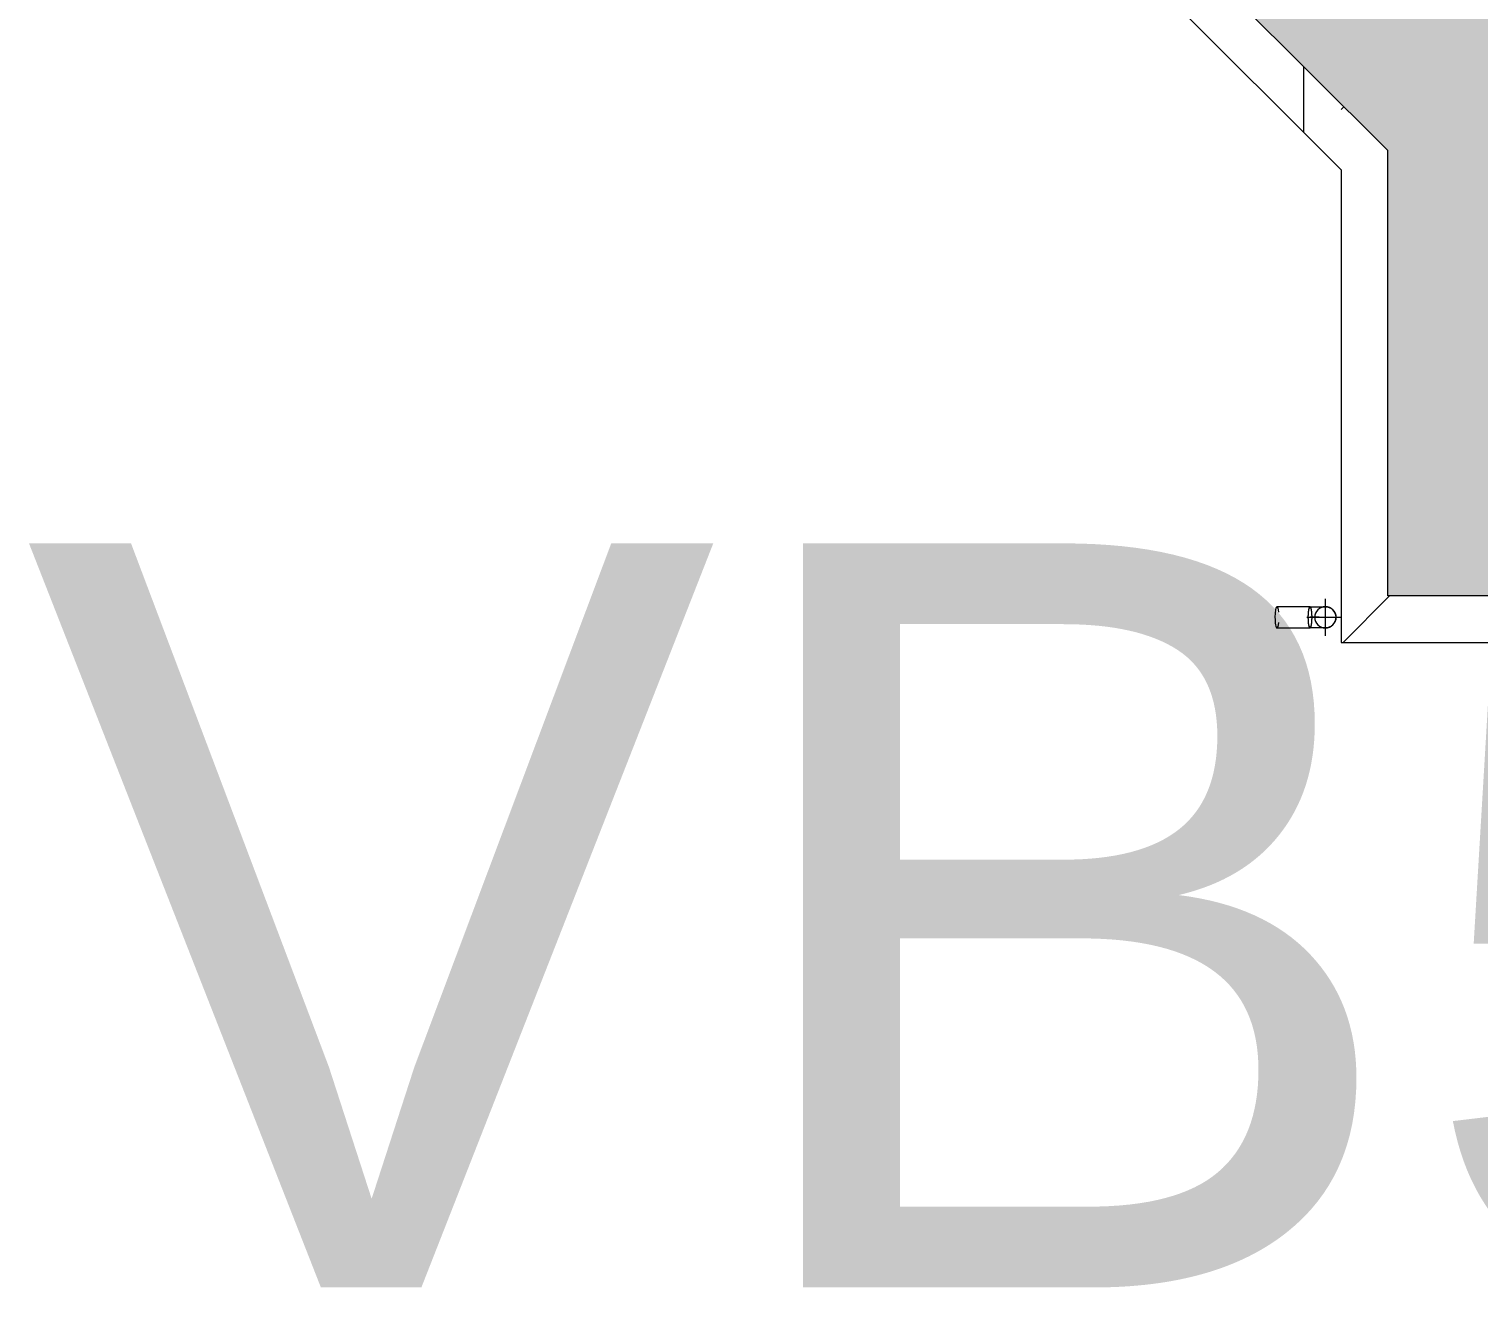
# Model space of a CAD drawing. Header units: millimetres. Extents: x 46521 to 262603, y -45352 to 20466.
# Drawn here: x 172608 to 180401, y -27224 to -20402 of the extents above; entities that cross this region are included whole.
import ezdxf

# ---------------------------------------------------------------- set-up
doc = ezdxf.new("R2010")
doc.units = ezdxf.units.MM
for name, color, linetype, lineweight in [('A-DETL-GENF', 92, 'Continuous', 13), ('A-DETL-THIN', 151, 'Continuous', 13), ('A-WALL', 113, 'Continuous', 13), ('A-WALL-PATT', 111, 'Continuous', 9), ('G-ANNO-TEXT', 231, 'Continuous', 9), ('P-PIPE', 3, 'Continuous', 13), ('P-PIPE-CNTR', 3, 'Continuous', 9)]:
    doc.layers.add(name, color=color, linetype=linetype, lineweight=lineweight)
doc.styles.add('Arial_4', font='arial.ttf', dxfattribs={"height": 4000})
pattern_1 = [(45, (128653, 0), (-7184.2, 7184.2), []), (45, (131527, -3e-12), (-7184.2, 7184.2), []), (45, (137274, -7e-12), (-4310.5, 10057.9), [4064, -2032, 67.06, -1964.94])]

# ---------------------------------------------------------------- blocks, each defined once
blk = doc.blocks.new('Koleno_ slitinová ocel - Standardní-1479841-Mapka _ závislý 15')
at = {"layer": 'P-PIPE', "color": 41, "lineweight": 9, "flags": 128}
for points in [[(50839.2, -23507.6), (50843.2, -23507.6), (50847.1, -23507.6), (50851, -23507.6), (50854.9, -23507.6), (50858.7, -23507.6), (50862.4, -23507.6), (50866.1, -23507.6), (50869.7, -23507.6), (50873.2, -23507.6), (50876.7, -23507.6), (50880, -23507.6), (50883.2, -23507.6), (50886.4, -23507.6), (50889.4, -23507.6), (50892.3, -23507.6), (50895.1, -23507.6), (50897.8, -23507.6), (50900.4, -23507.6), (50902.8, -23507.6), (50905.1, -23507.6), (50907.3, -23507.6), (50909.3, -23507.6), (50911.2, -23507.6), (50912.9, -23507.6), (50914.5, -23507.6), (50915.9, -23507.6), (50917.2, -23507.6), (50918.3, -23507.6), (50919.3, -23507.6), (50920.1, -23507.6), (50920.8, -23507.6), (50921.2, -23507.6), (50921.6, -23507.6), (50921.7, -23507.6)], [(50921.7, -23507.6), (50924, -23507.7), (50926.3, -23507.8), (50928.6, -23508), (50930.8, -23508.3), (50933.1, -23508.8), (50935.3, -23509.3), (50937.5, -23509.8), (50939.7, -23510.5), (50941.9, -23511.3), (50944, -23512.1), (50946.1, -23513.1), (50948.1, -23514.1), (50950.1, -23515.2)], [(50959.4, -23521.8), (50961.1, -23523.3), (50962.7, -23525), (50964.3, -23526.6), (50965.8, -23528.4), (50967.2, -23530.1), (50968.6, -23532), (50969.8, -23533.9), (50971, -23535.8), (50972.1, -23537.8), (50973.2, -23539.9), (50974.1, -23541.9), (50975, -23544.1), (50975.8, -23546.2), (50976.5, -23548.4), (50977.1, -23550.6), (50977.6, -23552.8), (50978.1, -23555.1), (50978.4, -23557.3), (50978.7, -23559.6), (50978.8, -23561.9), (50978.9, -23564.2), (50978.9, -23564.8)], [(50964.7, -23602.5), (50963.2, -23604.1), (50961.6, -23605.8), (50959.9, -23607.3), (50958.1, -23608.8), (50956.4, -23610.2), (50954.5, -23611.6), (50952.6, -23612.9), (50950.7, -23614.1), (50948.7, -23615.2), (50946.6, -23616.2), (50944.6, -23617.2), (50942.4, -23618), (50940.3, -23618.8), (50938.1, -23619.5), (50935.9, -23620.1), (50933.7, -23620.7), (50931.5, -23621.1), (50929.2, -23621.4), (50926.9, -23621.7), (50924.6, -23621.8), (50922.4, -23621.9), (50921.7, -23621.9)], [(50978.9, -23564.8), (50978.8, -23567.1), (50978.7, -23569.3), (50978.5, -23571.6), (50978.2, -23573.9), (50977.7, -23576.1), (50977.2, -23578.4), (50976.7, -23580.6), (50976, -23582.7), (50975.2, -23584.9), (50974.4, -23587), (50973.4, -23589.1), (50972.4, -23591.2), (50971.3, -23593.2)], [(50921.7, -23621.9), (50921.7, -23621.9), (50921.4, -23621.9), (50921, -23621.9), (50920.4, -23621.9), (50919.7, -23621.9), (50918.8, -23621.9), (50917.8, -23621.9), (50916.6, -23621.9), (50915.2, -23621.9), (50913.7, -23621.9), (50912, -23621.9), (50910.2, -23621.9), (50908.3, -23621.9), (50906.2, -23621.9), (50903.9, -23621.9), (50901.6, -23621.9), (50899, -23621.9), (50896.4, -23621.9), (50893.7, -23621.9), (50890.8, -23621.9), (50887.8, -23621.9), (50884.7, -23621.9), (50881.5, -23621.9), (50878.2, -23621.9), (50874.8, -23621.9), (50871.4, -23621.9), (50867.8, -23621.9), (50864.2, -23621.9), (50860.5, -23621.9), (50856.7, -23621.9), (50852.9, -23621.9), (50849, -23621.9), (50845.1, -23621.9), (50841.1, -23621.9), (50839.2, -23621.9)]]:
    blk.add_lwpolyline(points, dxfattribs=at)
at = {"layer": 'P-PIPE', "color": 41, "lineweight": 9}
for radius, start, end in [(57.1, 135, 180), (57.1, 60, 120), (57.2, 0, 45), (57.1, 180, 225), (57.2, 240, 315), (57.2, 330, 0)]:
    blk.add_arc((50921.7, -23564.8), radius, start, end, dxfattribs=at)
for major_axis, start_param, end_param in [((0, 57.2), 4.712389, 7.853982), ((0, 57.1), 1.570796, 4.712389)]:
    blk.add_ellipse((50839.2, -23564.8), major_axis=major_axis, ratio=0.190809, start_param=start_param, end_param=end_param, dxfattribs=at)

msp = doc.modelspace()

# ---------------------------------------------------------------- hatches: boundary and pattern name
at = {"layer": 'A-DETL-GENF', "lineweight": 9}
h = msp.add_hatch(color=151, dxfattribs=at)
h.paths.add_polyline_path([(204637.1, -23536.6), (206251.5, -23527.4), (206251.5, -23436.6), (204197.3, -23436.2), (204148, -23330.6), (203420.3, -23153.7), (204480.3, -22659.4), (203752.6, -22482.5), (203703.2, -22376.5), (201990.3, -22376.5), (201990.3, -23531.5), (203429.2, -23536.6)])
h.paths.add_polyline_path([(179909.9, -23449.3), (180539.9, -23449.3), (180539.9, -23374.3), (181439.9, -23379.3), (181439.9, -23449.3), (182144.6, -23449.3), (182129.6, -23165.8), (182114.6, -23165.8), (182129.6, -22265.8), (182144.6, -22250.8), (182144.6, -21375.2), (181924.6, -21375.2), (181924.6, -21125.2), (182144.6, -21125.2), (182144.6, -19774.5), (181894.6, -19774.5), (181894.6, -19524.5), (182142.9, -19524.5), (182109.1, -18123.5), (182067.1, -17411.6), (181278.2, -17441.1), (181275.3, -17443.5), (180378.1, -17434), (180375.4, -17426.4), (179498.2, -17456.6), (179495.4, -17459), (178598.2, -17454), (178595.4, -17441.9), (177400.6, -17455.7), (177400.6, -19579.6), (178433.6, -19579.6), (179909.9, -21056), (179909.9, -23379.3)])
h.paths.add_polyline_path([(182770, -21565.8), (182770, -19113.6), (182394.6, -19113.6), (182400.6, -21565.8)])
h.paths.add_polyline_path([(182970, -21565.8), (182986.6, -21565.8), (182970, -21529.8)])
h.paths.add_polyline_path([(223103.1, -20315.3), (224792.8, -20315.3), (224792.8, -17927.7), (220167.6, -17927.7), (220167.6, -19075.3), (223137.6, -19075.3), (223137.6, -19175.3), (222541.8, -19175.7), (222597.7, -19295.7), (223117.4, -19422), (223117.4, -19639.8), (222232.4, -20061.1), (223047, -20259.1), (223073.2, -20315.3)])
h.paths.add_polyline_path([(184735.7, -20290.8), (187003.7, -20290.8), (186988.7, -20150.8), (186973.7, -20150.8), (186988.7, -19550.8), (187003.7, -19535.8), (187003.7, -19113.6), (184153.9, -19114), (184211.9, -19238.3), (185038.7, -19460.5), (184153.7, -19873.2), (184153.7, -20109.4), (184677.5, -20236.7), (184702.7, -20290.8)])
h.paths.add_polyline_path([(187013.7, -20150.8), (187103.7, -20150.8), (187095.5, -19550.8), (187013.7, -19550.8)])
h.paths.add_polyline_path([(187355.6, -18728.2), (188365.6, -18728.2), (188365.6, -18608.2), (187265.6, -18608.2), (187265.6, -18728.2), (187295.6, -18728.2)])
h.paths.add_polyline_path([(188415.6, -18528.2), (188415.6, -18431.9), (185923.6, -18442.1), (185923.6, -18478.2), (187215.6, -18478.2), (187215.6, -18528.2), (188365.6, -18528.2)])
h.paths.add_polyline_path([(194950.6, -18478.2), (194950.6, -18477.2), (195000.6, -18477.2), (195000.6, -18431.9), (194000.6, -18431.9), (194000.6, -18477.2), (194050.6, -18478.2)])
h.paths.add_polyline_path([(182252.3, -18478.2), (182419.9, -18478.2), (182419.9, -16845.8), (182400.6, -16845.8), (182400.6, -17195.8), (182312.3, -17195.8), (182377.1, -18471.8), (182323.1, -18474.6)])
h.paths.add_polyline_path([(191950.6, -18478.2), (192900.6, -18477.2), (192900.6, -18431.9), (191900.6, -18431.9), (191900.6, -18477.2), (191950.6, -18477.2)])
h.paths.add_polyline_path([(190180.6, -18478.2), (190800.6, -18477.2), (190800.6, -18431.9), (190130.6, -18431.9), (190130.6, -18477.2), (190180.6, -18477.2)])
h.paths.add_polyline_path([(197029.9, -18478.2), (197100.6, -18477.2), (197100.6, -18431.9), (196100.6, -18431.9), (196100.6, -18477.2), (196929.9, -18478.2)])
h.paths.add_polyline_path([(185041.5, -18478.2), (185673.6, -18478.2), (185673.6, -18167), (185793.6, -18167), (185793.6, -17367), (185673.6, -17367), (185665.6, -17225.4), (182669.9, -17225.4), (182669.9, -18478.2), (184153.7, -18478.2)])
h.paths.add_polyline_path([(198679.9, -18478.2), (198842.6, -18477.2), (198842.6, -18431.9), (198200.6, -18431.9), (198200.6, -18477.2), (198429.9, -18478.2)])
h.paths.add_polyline_path([(188665.6, -18478.2), (189030.6, -18477.2), (189030.6, -18431.9), (188665.6, -18431.9)])
h.paths.add_polyline_path([(200021.7, -18478.2), (200000.6, -18431.9), (199892.6, -18431.9), (199892.6, -18477.2), (200015.8, -18478.2)])
h.paths.add_polyline_path([(185873.6, -18217), (185900.6, -18217), (185893.6, -17317), (185873.6, -17317), (185873.6, -18167)])
h.paths.add_polyline_path([(204028.4, -17238.3), (206280, -17238.3), (206280, -17169.9), (206799.6, -17169.9), (206794.8, -15721.9), (204028.4, -15721.9), (204028.4, -15861.9), (203938.4, -15861.9), (203938.4, -16661.9), (204028.4, -16661.9), (204028.4, -16988)])
h.paths.add_polyline_path([(201473.8, -17238.3), (203928.4, -17238.3), (203913.4, -16661.9), (203898.4, -16661.9), (203913.4, -15861.9), (203928.4, -15846.9), (203913.4, -15721.9), (200359, -15721.9), (200366, -16250.2), (200436.4, -16251.3), (200441, -17238.3)])
h.paths.add_polyline_path([(223928, -17238.3), (225042.8, -17238.3), (225042.8, -17142.7), (223927.6, -17142.7), (223928, -17237.9), (223878, -17238.3)])
h.paths.add_polyline_path([(223626.6, -16893.3), (223176.6, -16893.3), (223176.6, -16493.3), (223625.1, -16493.3), (223625.5, -16613.4)])
h.paths.add_polyline_path([(220198.4, -17238.3), (223628, -17238.3), (223619.9, -15305.1), (220216.7, -15317.2), (220228.7, -15516.5), (220243.3, -15516.5), (220214.3, -16316.8), (220199.3, -16316.8), (220183.2, -17238.3)])
h.paths.add_polyline_path([(220067.6, -17238.3), (220083.2, -17238.3), (220116.7, -16315.1), (220189.3, -16314.8), (220189.3, -15516.2), (220113.3, -15514.9), (220114.1, -15317.2), (218784.8, -15321.8), (218782.1, -13416.8), (218872, -13416.7), (218870.9, -12616.7), (218780.9, -12616.7), (218777, -9896.8), (218866.9, -9896.7), (218865.8, -9096.7), (218775.8, -9096.7), (218772.1, -6517.4), (218862, -6517.2), (218860.9, -5717.2), (218770.9, -5717.2), (218769.5, -4804.7), (218494.8, -4819.7), (218494.8, -4834.7), (217694.8, -4819.7), (217679.8, -4804.7), (217192.1, -4804.7), (217190.9, -7500.5), (217576.8, -7493.8), (217583.7, -7893.7), (217163.8, -7904.6), (217163, -10505.4), (217571.6, -10491.1), (217585.6, -10890.9), (217135.9, -10906.6), (217157.6, -11224.8), (217163.7, -11224.8), (217149.7, -13224.8), (217129.7, -13224.8), (217149.7, -14214.8), (217155.7, -14214.8), (217141.8, -16214.8), (217121.8, -16214.8), (217141.8, -16493.3), (217584.8, -16493.3), (217584.8, -16893.3), (217120, -16893.3), (217121.8, -17238.3), (219960.1, -17238.3)])
h.paths.add_polyline_path([(216819, -17208.3), (216819.1, -17208.3), (216819.1, -17178.3)])
h.paths.add_polyline_path([(200000.6, -16301.9), (200011.6, -16301.1), (200000.6, -16301.1)])
h.paths.add_polyline_path([(200358.5, -15621.9), (204787.8, -15621.9), (204772.8, -14601.9), (204757.8, -14601.9), (204772.8, -13801.9), (204787.8, -13786.9), (204787.8, -12892.6), (200346.2, -12952.4), (200354.5, -13745.2), (200424.8, -13744.9), (200419.8, -14744.9), (200354.5, -14746.4)])
h.paths.add_polyline_path([(204887.8, -15621.9), (205347.8, -15606.9), (205347.8, -15591.9), (206247.8, -15606.9), (206262.8, -15621.9), (206794.6, -15621.9), (206790.2, -15215.3), (206668.3, -15215.7), (206673.3, -14215.6), (206790.2, -14214.6), (206783.8, -13220.3), (206662, -13219.6), (206667, -12220.7), (206783.8, -12219.6), (206780.6, -11931.2), (206362.9, -11932.5), (206361.6, -11532.5), (206781.6, -11531.2), (206774.3, -11220.3), (206655.6, -11220.7), (206660.6, -10220.7), (206777.4, -10219.7), (206771.1, -9215.3), (206649.3, -9214.7), (206654.3, -8215.7), (206771.1, -8214.7), (206760.5, -7215.3), (206642.9, -7215.7), (206647.9, -6215.7), (206764.7, -6214.7), (206760.5, -5950), (206363.9, -5950), (206363.9, -5391.9), (204887.8, -5391.9), (204887.8, -14717.2)])
h.paths.add_polyline_path([(218884.6, -15201.4), (223619.9, -15185.1), (223605.9, -14407.4), (223488.2, -14407.9), (223496.9, -12407.8), (223609, -12407.1), (223605.9, -11716.7), (218879.6, -11716.7), (218897, -12615.5), (218910.9, -12616.7), (218895.9, -13416.7), (218882, -13416.8), (218882.1, -13466.8)])
h.paths.add_polyline_path([(200395.7, -12851.7), (204787.8, -12792.6), (204772.8, -12661.9), (204757.8, -12661.9), (204772.8, -11861.9), (204787.8, -11846.9), (204787.8, -5528.2), (200745.6, -5528.2), (200745.6, -5928.2), (200363.7, -5928.2), (200387.5, -6199.9), (200389.9, -6199.9), (200374.2, -7200), (200369.6, -7201.4), (200396.8, -8199.9), (200399.2, -8199.9), (200383.5, -9200), (200378.8, -9201.4), (200406.1, -10209.9), (200408.5, -10210), (200403.5, -11209.9), (200388.1, -11210.8), (200391.5, -11534.3), (200763.7, -11534.4), (200776.7, -11921.7), (200391.5, -11935), (200393.8, -12446.3)])
h.paths.add_polyline_path([(221414.4, -11616.7), (223195.9, -11616.7), (223195.9, -10496.7), (223605.9, -10496.7), (223593.2, -10407.4), (223472.4, -10407.9), (223481.1, -8407.9), (223593.2, -8406.8), (223592.1, -8216.7), (218874.5, -8216.7), (218891.9, -9095.5), (218905.8, -9096.7), (218890.8, -9896.7), (218876.9, -9896.8), (218879.6, -11616.7), (219891, -11616.7), (219891, -11016.7), (220211, -11016.7), (220211, -11616.7)])
h.paths.add_polyline_path([(206977.5, -10219.7), (206977.5, -10219.7), (206977.3, -10175.5)])
h.paths.add_polyline_path([(206971.1, -8214.7), (206971.2, -8214.7), (206970.1, -7904.6)])
h.paths.add_polyline_path([(218874.3, -8116.7), (223182.1, -8116.7), (223182.1, -7516.7), (223589.7, -7516.7), (223581.4, -7407.5), (223460.6, -7407.9), (223469.3, -5407.9), (223581.4, -5407.2), (223578.6, -4804.7), (218869.5, -4804.7), (218887, -5716), (218900.9, -5717.2), (218885.9, -6517.2), (218872, -6517.4), (218874, -7904.6)])
h.paths.add_polyline_path([(206964.7, -6214.7), (206964.8, -6214.7), (206963.9, -5950)])
h.paths.add_polyline_path([(223577.4, -4704.7), (223578.6, -4704.7), (223577.4, -4397.9), (223448.7, -4398), (223457.4, -2397.9), (223569.5, -2397.2), (223565.8, -1904.5), (223177.5, -1906), (223175.8, -1466), (220756.1, -1497.9), (220755.1, -1503.9), (218756.1, -1495.3), (218755.1, -1483), (217608.2, -1488.9), (217609.8, -1897.4), (217199.8, -1899), (217199.8, -4704.7), (222014.1, -4704.7)])
h.paths.add_polyline_path([(223577.4, -4397.9), (223569.5, -4397.5), (223569.5, -4397.9)])
at = {"layer": 'A-WALL-PATT'}
h = msp.add_hatch(dxfattribs=at)
h.set_pattern_fill('FP_50', color=256, angle=45, style=0, pattern_type=2)
h.set_pattern_definition([(90, (128653, 0), (-10160, 8e-12), []), (90, (130685, 2032), (-10160, 8e-12), []), (90, (134749, 6096), (-10160, 4064), [4064, -2032, 67.06, -1964.94])])
h.paths.add_polyline_path([(178330, -19829.6), (179659.9, -21159.5), (179659.9, -20806), (178683.6, -19829.6)])
h = msp.add_hatch(dxfattribs=at)
h.set_pattern_fill('FP_30', color=256, angle=45, style=0, pattern_type=2)
h.set_pattern_definition(pattern_1)
h.paths.add_polyline_path([(179659.9, -23449.3), (179909.9, -23449.3), (179909.9, -21056), (179659.9, -20806), (179659.9, -21529.8)])
h = msp.add_hatch(dxfattribs=at)
h.set_pattern_fill('FP_32', color=256, angle=45, style=0, pattern_type=2)
h.set_pattern_definition(pattern_1)
h.paths.add_polyline_path([(179659.9, -23699.3), (180539.9, -23699.3), (180539.9, -23449.3), (179659.9, -23449.3)])
h.paths.add_polyline_path([(182144.6, -23699.3), (182144.6, -23449.3), (181439.9, -23449.3), (181439.9, -23699.3)])

# ---------------------------------------------------------------- linework, layer by layer
at = {"layer": 'A-DETL-THIN', "lineweight": 9}
for p, q in [((178330, -19829.6), (179659.9, -21159.5)), ((179659.9, -21159.5), (179659.9, -23699.3)), ((179659.9, -23699.3), (182144.6, -23699.3))]:
    msp.add_line(p, q, dxfattribs=at)
at = {"layer": 'A-WALL', "lineweight": 9}
for p, q in [((179909.9, -21056), (178433.6, -19579.6)), ((178330, -19829.6), (179659.9, -21159.5)), ((179909.9, -23449.3), (179909.9, -21056)), ((179659.9, -21159.5), (179659.9, -23699.3)), ((180539.9, -23449.3), (179909.9, -23449.3)), ((179659.9, -23699.3), (180539.9, -23699.3))]:
    msp.add_line(p, q, dxfattribs=at)
at = {"layer": 'P-PIPE', "color": 41, "lineweight": 9}
for p, q in [((179492.4, -23507.6), (179314.9, -23507.6)), ((179314.9, -23621.9), (179492.4, -23621.9))]:
    msp.add_line(p, q, dxfattribs=at)
for radius, start, end in [(57.2, 0, 180), (57.1, 180, 0)]:
    msp.add_arc((179574.9, -23564.8), radius, start, end, dxfattribs=at)
for centre, major_axis, start_param, end_param in [((179314.9, -23564.8), (0, 57.2), 0, 1.570796), ((179314.9, -23564.8), (0, 57.2), 5.235988, 6.283185), ((179492.4, -23564.8), (0, 57.2), 0, 1.570796), ((179492.4, -23564.8), (0, 57.2), 4.712389, 6.283185), ((179314.9, -23564.8), (0, 57.1), 1.570796, 3.141593), ((179314.9, -23564.8), (0, 57.2), 3.141593, 4.18879), ((179492.4, -23564.8), (0, 57.1), 1.570796, 3.141593), ((179492.4, -23564.8), (0, 57.1), 3.141593, 4.712389)]:
    msp.add_ellipse(centre, major_axis=major_axis, ratio=0.190809, start_param=start_param, end_param=end_param, dxfattribs=at)
at = {"layer": 'P-PIPE-CNTR', "color": 41}
for p, q in [((179574.9, -23664.8), (179574.9, -23464.8)), ((179474.9, -23564.8), (179659.9, -23564.8)), ((179542, -23564.8), (179492.4, -23564.8))]:
    msp.add_line(p, q, dxfattribs=at)

# ---------------------------------------------------------------- block references
at = {"layer": 'P-PIPE', "color": 41, "lineweight": 9}
msp.add_blockref('Koleno_ slitinová ocel - Standardní-1479841-Mapka _ závislý 15', (128653.2, 0), dxfattribs=at)

# ---------------------------------------------------------------- texts
at = {"layer": 'G-ANNO-TEXT', "color": 7, "insert": (172583.1, -23167.2), "char_height": 4000, "width": 13147.675, "attachment_point": 1, "style": 'Arial_4'}
msp.add_mtext('VB5', dxfattribs=at)

doc.saveas('drawing.dxf')
